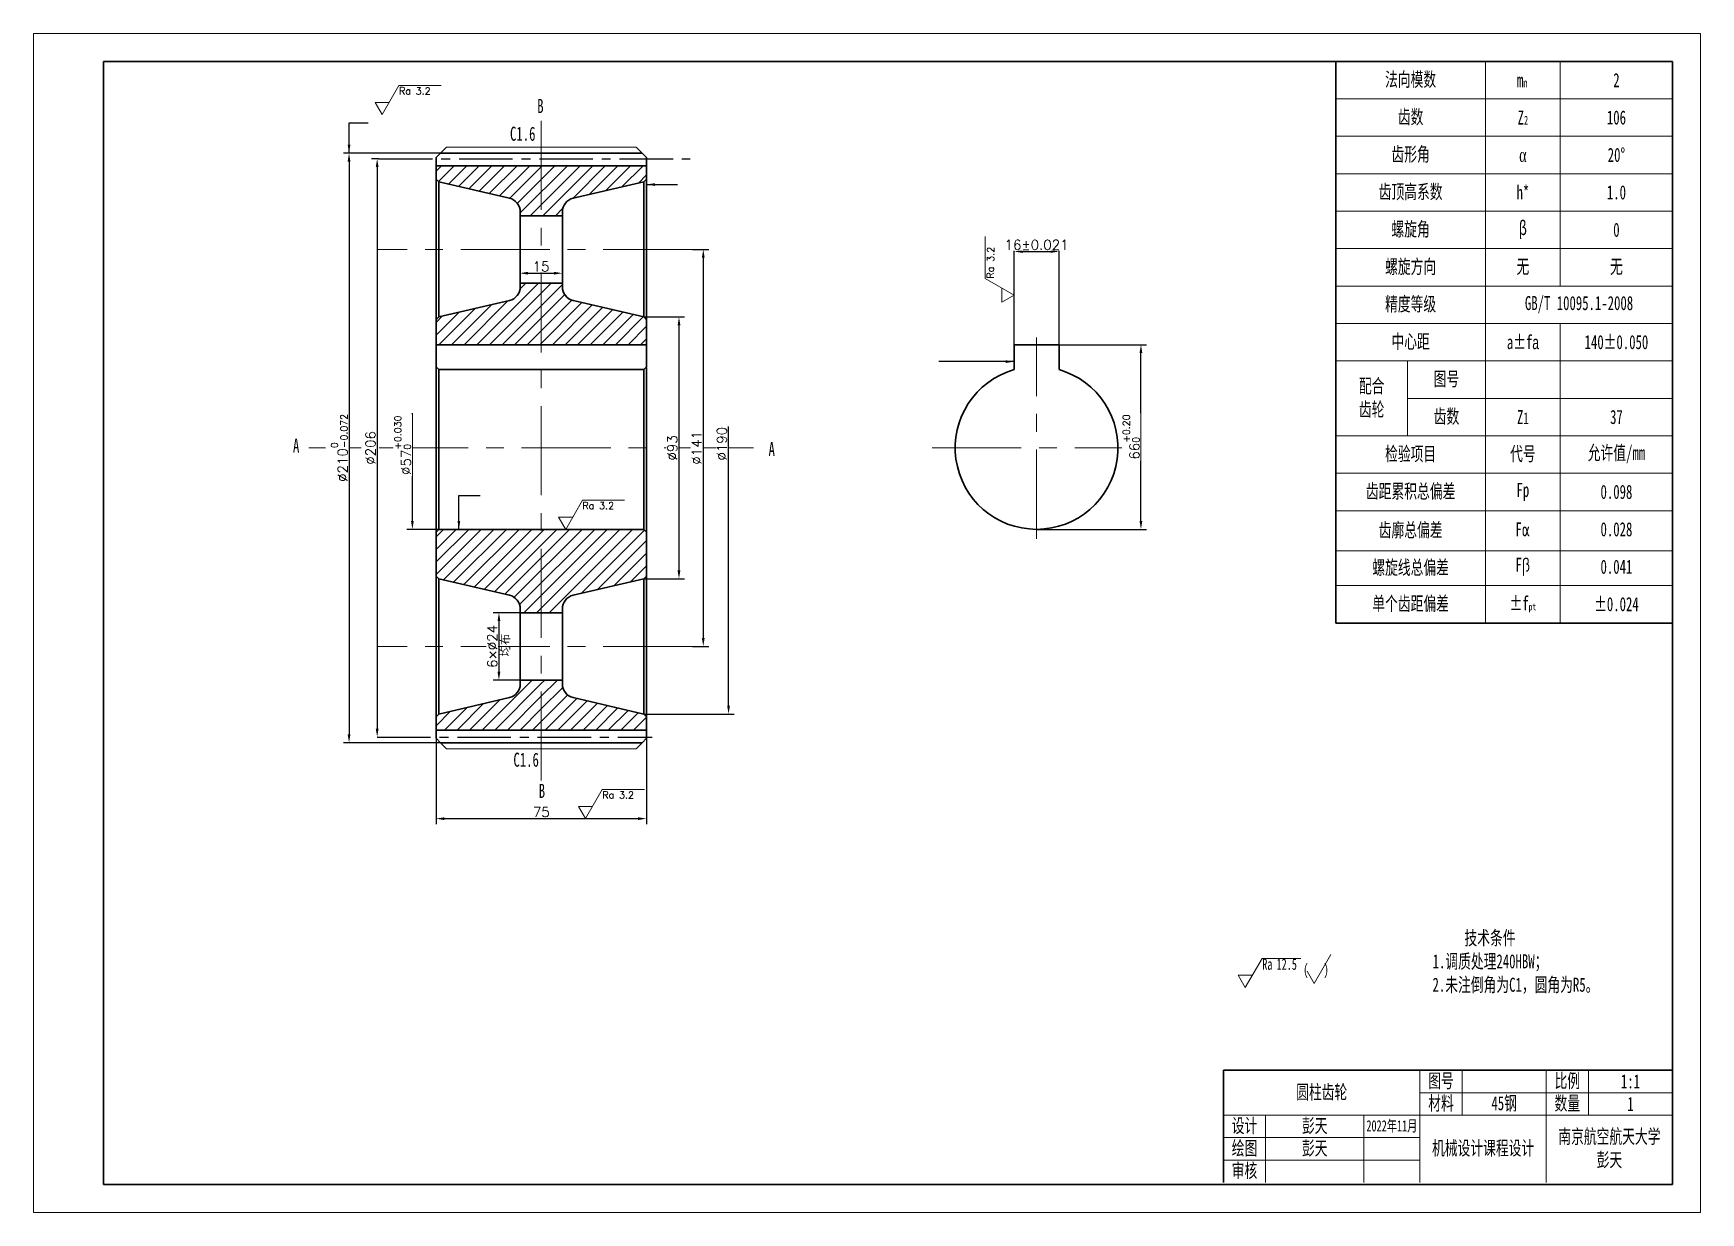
# Model space of a CAD drawing. Header units: millimetres. Extents: x 147 to 741, y 198 to 618.
import ezdxf

# ---------------------------------------------------------------- set-up
doc = ezdxf.new("R2010")
doc.units = ezdxf.units.MM
doc.linetypes.add('CENTER', pattern=[50.8, 31.75, -6.35, 6.35, -6.35])
doc.linetypes.add('CENTER2', pattern=[28.575, 19.05, -3.175, 3.175, -3.175])
for name, color, linetype, lineweight in [('中心线', 7, 'CENTER', 20), ('剖面线', 7, 'Continuous', 20), ('标注线', 3, 'Continuous', 20), ('粗实线', 7, 'Continuous', 30), ('粗实线层', 7, 'Continuous', 30), ('细实线', 7, 'Continuous', 20)]:
    doc.layers.add(name, color=color, linetype=linetype, lineweight=lineweight)
doc.layers.add('齿轮分度圆', color=80, linetype='CENTER2')
doc.styles.get("Standard").update_dxf_attribs({"font": 'txt', "bigfont": 'gbcbig.shx'})
doc.styles.add('国标汉字', font='simfang.ttf', dxfattribs={"width": 0.667})
doc.styles.add('宋体', font='simfang.ttf', dxfattribs={"width": 0.667})
doc.dimstyles.new('副本 线性直径一半', dxfattribs={"dimtxt": 3.5, "dimasz": 3, "dimexe": 2, "dimexo": 0, "dimtad": 1, "dimdec": 0, "dimdsep": 46, "dimtxsty": 'Standard', "dimblk2": 'NONE', "dimsah": 1, "dimcen": 0, "dimse2": 1, "dimsd2": 1, "dimclrd": 3, "dimclre": 3, "dimclrt": 3, "dimadec": 0, "dimazin": 0, "dimtfac": 1, "dimtdec": 0, "dimtix": 1, "dimtmove": 0, "dimatfit": 3, "dimfxl": 1, "dimtfill": 1, "dimarcsym": 1})
doc.dimstyles.new('直线', dxfattribs={"dimtxt": 3.5, "dimasz": 3, "dimexe": 2, "dimexo": 0, "dimtad": 1, "dimdec": 0, "dimdsep": 46, "dimtxsty": 'Standard', "dimcen": 0, "dimclrd": 3, "dimclre": 3, "dimclrt": 3, "dimadec": 0, "dimazin": 0, "dimtfac": 1, "dimtdec": 0, "dimtix": 1, "dimtmove": 0, "dimatfit": 3, "dimfxl": 1, "dimtfill": 1, "dimarcsym": 1})
doc.dimstyles.new('线性直径', dxfattribs={"dimtxt": 3.5, "dimasz": 3, "dimexe": 2, "dimexo": 0, "dimtad": 1, "dimdec": 0, "dimdsep": 46, "dimtxsty": 'Standard', "dimcen": 0, "dimclrd": 3, "dimclre": 3, "dimclrt": 3, "dimadec": 0, "dimazin": 0, "dimtfac": 1, "dimtdec": 0, "dimtix": 1, "dimtmove": 0, "dimatfit": 3, "dimfxl": 1, "dimtfill": 1, "dimarcsym": 1})

# ---------------------------------------------------------------- blocks, each defined once
blk = doc.blocks.new('*D1')
at = {"layer": 'Defpoints', "color": 0, "transparency": 16777216}
for p in [(320.05, 540.77), (335.25, 540.77), (335.25, 532.29)]:
    blk.add_point(p, dxfattribs=at)
at = {"layer": '标注线', "color": 3, "lineweight": -2, "transparency": 16777216}
for p, q in [((320.05, 540.77), (320.05, 530.29)), ((335.25, 540.77), (335.25, 530.29)), ((323.05, 532.29), (332.25, 532.29))]:
    blk.add_line(p, q, dxfattribs=at)
at = {"layer": '标注线', "color": 3, "transparency": 16777216}
for points in [[(323.05, 532.79), (323.05, 531.79), (320.05, 532.29)], [(332.25, 532.79), (332.25, 531.79), (335.25, 532.29)]]:
    blk.add_solid(points, dxfattribs=at)
at = {"layer": '标注线', "color": 3, "transparency": 16777216, "insert": (327.65, 534.67), "char_height": 3.5, "attachment_point": 5, "bg_fill": 3, "box_fill_scale": 1.1, "bg_fill_color": 256, "bg_fill_true_color": 13158600, "bg_fill_transparency": 0}
blk.add_mtext('15', dxfattribs=at)
blk = doc.blocks.new('*D2')
at = {"layer": 'Defpoints', "color": 0, "transparency": 16777216}
for p in [(504.19, 506.82), (541.37, 506.82), (504.19, 441.07)]:
    blk.add_point(p, dxfattribs=at)
at = {"layer": '标注线', "color": 3, "lineweight": -2, "transparency": 16777216}
for p, q in [((504.19, 506.82), (543.37, 506.82)), ((541.37, 444.07), (541.37, 503.82)), ((504.19, 441.07), (543.37, 441.07))]:
    blk.add_line(p, q, dxfattribs=at)
at = {"layer": '标注线', "color": 3, "transparency": 16777216}
for points in [[(540.87, 503.82), (541.87, 503.82), (541.37, 506.82)], [(540.87, 444.07), (541.87, 444.07), (541.37, 441.07)]]:
    blk.add_solid(points, dxfattribs=at)
at = {"layer": '标注线', "color": 3, "transparency": 16777216, "insert": (537.89, 473.94), "char_height": 3.5, "attachment_point": 5, "rotation": 90, "bg_fill": 3, "box_fill_scale": 1.1, "bg_fill_color": 256, "bg_fill_true_color": 13158600, "bg_fill_transparency": 0}
blk.add_mtext('66{\\H0.7x;\\S+0.20^ 0;}', dxfattribs=at)
blk = doc.blocks.new('*D3')
at = {"layer": 'Defpoints', "color": 0, "transparency": 16777216}
for p in [(290.25, 366.67), (365.25, 366.67), (365.25, 338.03)]:
    blk.add_point(p, dxfattribs=at)
at = {"layer": '标注线', "color": 3, "lineweight": -2, "transparency": 16777216}
for p, q in [((290.25, 366.67), (290.25, 336.03)), ((365.25, 366.67), (365.25, 336.03)), ((293.25, 338.03), (362.25, 338.03))]:
    blk.add_line(p, q, dxfattribs=at)
at = {"layer": '标注线', "color": 3, "transparency": 16777216}
for points in [[(293.25, 338.53), (293.25, 337.53), (290.25, 338.03)], [(362.25, 338.53), (362.25, 337.53), (365.25, 338.03)]]:
    blk.add_solid(points, dxfattribs=at)
at = {"layer": '标注线', "color": 3, "transparency": 16777216, "insert": (327.75, 340.4), "char_height": 3.5, "attachment_point": 5, "bg_fill": 3, "box_fill_scale": 1.1, "bg_fill_color": 256, "bg_fill_true_color": 13158600, "bg_fill_transparency": 0}
blk.add_mtext('75', dxfattribs=at)
blk = doc.blocks.new('*D5')
at = {"layer": 'Defpoints', "color": 0, "transparency": 16777216}
for p in [(281.82, 497.94), (291.25, 497.94), (291.25, 441.07)]:
    blk.add_point(p, dxfattribs=at)
at = {"layer": '标注线', "color": 3, "lineweight": -2, "transparency": 16777216}
for p, q in [((281.82, 444.07), (281.82, 482.39)), ((291.25, 441.07), (279.82, 441.07))]:
    blk.add_line(p, q, dxfattribs=at)
at = {"layer": '标注线', "color": 3, "transparency": 16777216}
blk.add_solid([(281.32, 444.07), (282.32, 444.07), (281.82, 441.07)], dxfattribs=at)
at = {"layer": '标注线', "color": 3, "transparency": 16777216, "insert": (278.34, 471.01), "char_height": 3.5, "attachment_point": 5, "rotation": 90, "bg_fill": 3, "box_fill_scale": 1.1, "bg_fill_color": 256, "bg_fill_true_color": 13158600, "bg_fill_transparency": 0}
blk.add_mtext('%%C57{\\H0.7x;\\S+0.030^ 0;}', dxfattribs=at)
blk = doc.blocks.new('_None')
blk = doc.blocks.new('*D6')
at = {"layer": 'Defpoints', "color": 0, "transparency": 16777216}
for p in [(269.9, 573.07), (269.27, 367.07), (269.27, 367.07)]:
    blk.add_point(p, dxfattribs=at)
at = {"layer": '标注线', "color": 3, "lineweight": -2, "transparency": 16777216}
for p, q in [((269.9, 573.07), (267.27, 573.07)), ((269.27, 570.07), (269.27, 370.07)), ((269.27, 367.07), (271.27, 367.07))]:
    blk.add_line(p, q, dxfattribs=at)
at = {"layer": '标注线', "color": 3, "transparency": 16777216}
for points in [[(268.77, 570.07), (269.77, 570.07), (269.27, 573.07)], [(268.77, 370.07), (269.77, 370.07), (269.27, 367.07)]]:
    blk.add_solid(points, dxfattribs=at)
at = {"layer": '标注线', "color": 3, "transparency": 16777216, "insert": (266.9, 470.07), "char_height": 3.5, "attachment_point": 5, "rotation": 90, "bg_fill": 3, "box_fill_scale": 1.1, "bg_fill_color": 256, "bg_fill_true_color": 13158600, "bg_fill_transparency": 0}
blk.add_mtext('%%C206', dxfattribs=at)
blk = doc.blocks.new('*D7')
at = {"layer": 'Defpoints', "color": 0, "transparency": 16777216}
for p in [(291.85, 575.07), (259.25, 365.07), (291.85, 365.07)]:
    blk.add_point(p, dxfattribs=at)
at = {"layer": '标注线', "color": 3, "lineweight": -2, "transparency": 16777216}
for p, q in [((291.85, 575.07), (257.25, 575.07)), ((259.25, 572.07), (259.25, 368.07)), ((291.85, 365.07), (257.25, 365.07))]:
    blk.add_line(p, q, dxfattribs=at)
at = {"layer": '标注线', "color": 3, "transparency": 16777216}
for points in [[(258.75, 572.07), (259.75, 572.07), (259.25, 575.07)], [(258.75, 368.07), (259.75, 368.07), (259.25, 365.07)]]:
    blk.add_solid(points, dxfattribs=at)
at = {"layer": '标注线', "color": 3, "transparency": 16777216, "insert": (255.77, 470.07), "char_height": 3.5, "attachment_point": 5, "rotation": 90, "bg_fill": 3, "box_fill_scale": 1.1, "bg_fill_color": 256, "bg_fill_true_color": 13158600, "bg_fill_transparency": 0}
blk.add_mtext('%%C210{\\H0.7x;\\S0^ -0.072;}', dxfattribs=at)
blk = doc.blocks.new('*D8')
at = {"layer": 'Defpoints', "color": 0, "transparency": 16777216}
for p in [(364.25, 516.7), (364.25, 423.44), (376.8, 423.44)]:
    blk.add_point(p, dxfattribs=at)
at = {"layer": '标注线', "color": 3, "lineweight": -2, "transparency": 16777216}
for p, q in [((364.25, 516.7), (378.8, 516.7)), ((376.8, 513.7), (376.8, 426.44)), ((364.25, 423.44), (378.8, 423.44))]:
    blk.add_line(p, q, dxfattribs=at)
at = {"layer": '标注线', "color": 3, "transparency": 16777216}
for points in [[(376.3, 513.7), (377.3, 513.7), (376.8, 516.7)], [(376.3, 426.44), (377.3, 426.44), (376.8, 423.44)]]:
    blk.add_solid(points, dxfattribs=at)
at = {"layer": '标注线', "color": 3, "transparency": 16777216, "insert": (374.42, 470.07), "char_height": 3.5, "attachment_point": 5, "rotation": 90, "bg_fill": 3, "box_fill_scale": 1.1, "bg_fill_color": 256, "bg_fill_true_color": 13158600, "bg_fill_transparency": 0}
blk.add_mtext('%%C93', dxfattribs=at)
blk = doc.blocks.new('*D9')
at = {"layer": 'Defpoints', "color": 0, "transparency": 16777216}
for p in [(381.57, 540.77), (381.57, 399.37), (385.45, 399.37)]:
    blk.add_point(p, dxfattribs=at)
at = {"layer": '标注线', "color": 3, "lineweight": -2, "transparency": 16777216}
for p, q in [((381.57, 540.77), (387.45, 540.77)), ((385.45, 537.77), (385.45, 402.37)), ((381.57, 399.37), (387.45, 399.37))]:
    blk.add_line(p, q, dxfattribs=at)
at = {"layer": '标注线', "color": 3, "transparency": 16777216}
for points in [[(384.95, 537.77), (385.95, 537.77), (385.45, 540.77)], [(384.95, 402.37), (385.95, 402.37), (385.45, 399.37)]]:
    blk.add_solid(points, dxfattribs=at)
at = {"layer": '标注线', "color": 3, "transparency": 16777216, "insert": (383.08, 470.07), "char_height": 3.5, "attachment_point": 5, "rotation": 90, "bg_fill": 3, "box_fill_scale": 1.1, "bg_fill_color": 256, "bg_fill_true_color": 13158600, "bg_fill_transparency": 0}
blk.add_mtext('%%C141', dxfattribs=at)
blk = doc.blocks.new('*D10')
at = {"layer": 'Defpoints', "color": 0, "transparency": 16777216}
for p in [(364.25, 564.84), (394.45, 564.84), (364.25, 375.3)]:
    blk.add_point(p, dxfattribs=at)
at = {"layer": '标注线', "color": 3, "lineweight": -2, "transparency": 16777216}
for p, q in [((394.45, 378.3), (394.45, 477.74)), ((364.25, 375.3), (396.45, 375.3))]:
    blk.add_line(p, q, dxfattribs=at)
at = {"layer": '标注线', "color": 3, "transparency": 16777216}
blk.add_solid([(393.95, 378.3), (394.95, 378.3), (394.45, 375.3)], dxfattribs=at)
at = {"layer": '标注线', "color": 3, "transparency": 16777216, "insert": (392.08, 471.57), "char_height": 3.5, "attachment_point": 5, "rotation": 90, "bg_fill": 3, "box_fill_scale": 1.1, "bg_fill_color": 256, "bg_fill_true_color": 13158600, "bg_fill_transparency": 0}
blk.add_mtext('%%C190', dxfattribs=at)
blk = doc.blocks.new('*D11')
at = {"layer": 'Defpoints', "color": 0, "transparency": 16777216}
for p in [(320.25, 411.37), (312.65, 387.37), (320.25, 387.37)]:
    blk.add_point(p, dxfattribs=at)
at = {"layer": '标注线', "color": 3, "lineweight": -2, "transparency": 16777216}
for p, q in [((320.25, 411.37), (310.65, 411.37)), ((312.65, 408.37), (312.65, 390.37)), ((320.25, 387.37), (310.65, 387.37))]:
    blk.add_line(p, q, dxfattribs=at)
at = {"layer": '标注线', "color": 3, "transparency": 16777216}
for points in [[(312.15, 408.37), (313.15, 408.37), (312.65, 411.37)], [(312.15, 390.37), (313.15, 390.37), (312.65, 387.37)]]:
    blk.add_solid(points, dxfattribs=at)
at = {"layer": '标注线', "color": 3, "transparency": 16777216, "insert": (310.27, 399.37), "char_height": 3.5, "attachment_point": 5, "rotation": 90, "bg_fill": 3, "box_fill_scale": 1.1, "bg_fill_color": 256, "bg_fill_true_color": 13158600, "bg_fill_transparency": 0}
blk.add_mtext('6×%%C24', dxfattribs=at)
blk = doc.blocks.new('*D12')
at = {"layer": 'Defpoints', "color": 0, "transparency": 16777216}
for p in [(496.19, 506.82), (512.19, 506.82)]:
    blk.add_point(p, dxfattribs=at)
at = {"layer": '标注线', "color": 3, "lineweight": -2, "transparency": 16777216}
for p, q in [((496.19, 506.82), (496.19, 542.02)), ((512.19, 506.82), (512.19, 542.02)), ((499.19, 540.02), (509.19, 540.02))]:
    blk.add_line(p, q, dxfattribs=at)
at = {"layer": '标注线', "color": 3, "transparency": 16777216}
for points in [[(499.19, 540.52), (499.19, 539.52), (496.19, 540.02)], [(509.19, 540.52), (509.19, 539.52), (512.19, 540.02)]]:
    blk.add_solid(points, dxfattribs=at)
at = {"layer": '标注线', "color": 3, "transparency": 16777216, "insert": (504.19, 542.4), "char_height": 3.5, "attachment_point": 5, "bg_fill": 3, "box_fill_scale": 1.1, "bg_fill_color": 256, "bg_fill_true_color": 13158600, "bg_fill_transparency": 0}
blk.add_mtext('16±0.021', dxfattribs=at)
at = {"layer": 'Defpoints', "color": 0, "transparency": 16777216}
blk.add_point((512.19, 540.02), dxfattribs=at)
blk = doc.blocks.new('粗糙度')
at = {"layer": '标注线'}
for p, q in [((5.96, 10.33), (0, 0)), ((5.96, 10.33), (20.96, 10.33)), ((-2.5, 4.33), (2.5, 4.33)), ((0, 0), (-2.5, 4.33))]:
    blk.add_line(p, q, dxfattribs=at)
at = {"layer": '标注线', "insert": (5.96, 9.68), "char_height": 2.5, "width": 9.6156, "attachment_point": 1}
blk.add_mtext('Ra', dxfattribs=at)

msp = doc.modelspace()

# ---------------------------------------------------------------- hatches: boundary and pattern name
at = {"layer": '剖面线'}
h = msp.add_hatch(dxfattribs=at)
h.set_pattern_fill('ANSI31', color=256)
h.paths.add_polyline_path([(327.75, 570.57), (290.25, 570.57), (290.25, 569.07), (290.25, 565.84), (291.25, 564.84), (316.38, 559, -0.348876), (320.25, 554.13), (320.25, 552.77), (327.75, 552.77)])
h.paths.add_polyline_path([(364.25, 564.84), (365.25, 565.84), (365.25, 570.57), (327.75, 570.57), (327.75, 552.77), (335.25, 552.77), (335.25, 554.13, -0.348876), (339.12, 559)])
h.paths.add_polyline_path([(364.25, 516.7), (339.12, 522.54, -0.348876), (335.25, 527.41), (335.25, 528.77), (327.75, 528.77), (327.75, 506.82), (365.25, 506.82), (365.25, 515.7)])
h.paths.add_polyline_path([(327.75, 528.77), (320.25, 528.77), (320.25, 527.41, -0.348876), (316.38, 522.54), (291.25, 516.7), (290.25, 515.7), (290.25, 506.82), (327.75, 506.82)])
h.paths.add_polyline_path([(327.75, 441.07), (291.25, 441.07), (290.25, 440.07), (290.25, 424.44), (291.25, 423.44), (316.38, 417.6, -0.348876), (320.25, 412.73), (320.25, 411.37), (327.75, 411.37)])
h.paths.add_polyline_path([(365.25, 440.07), (364.25, 441.07), (327.75, 441.07), (327.75, 411.37), (335.25, 411.37), (335.25, 412.73, -0.348876), (339.12, 417.6), (364.25, 423.44), (365.25, 424.44)])
h = msp.add_hatch(dxfattribs=at)
h.set_pattern_fill('ANSI31', color=256)
h.paths.add_polyline_path([(327.75, 387.37), (320.25, 387.37), (320.25, 386.01, -0.348876), (316.38, 381.14), (291.25, 375.3), (290.25, 374.3), (290.25, 369.57), (327.75, 369.57)])
h = msp.add_hatch(dxfattribs=at)
h.set_pattern_fill('ANSI31', color=256)
h.paths.add_polyline_path([(365.25, 374.3), (364.25, 375.3), (339.12, 381.14, -0.348876), (335.25, 386.01), (335.25, 387.37), (327.75, 387.37), (327.75, 369.57), (365.25, 369.57)])

# ---------------------------------------------------------------- linework, layer by layer
at = {"layer": '中心线'}
for p, q in [((327.75, 351.62), (327.75, 586.94)), ((381.57, 540.77), (269.64, 540.77)), ((504.19, 437.73), (504.19, 509.44)), ((403.3, 470.07), (244.95, 470.07)), ((467, 470.07), (541.37, 470.07)), ((365.25, 440.07), (365.25, 369.57)), ((381.57, 399.37), (269.64, 399.37))]:
    msp.add_line(p, q, dxfattribs=at)
at = {"layer": '剖面线', "color": 0, "lineweight": 30}
for p, q in [((290.25, 366.67), (291.85, 365.07)), ((363.65, 365.07), (365.25, 366.67))]:
    msp.add_line(p, q, dxfattribs=at)
at = {"layer": '标注线', "color": 0}
for p, q in [((730.78, 607.71), (625.27, 607.71)), ((730.78, 607.71), (644.49, 607.71)), ((644.49, 607.71), (675.65, 607.71)), ((644.49, 607.71), (682.72, 607.71)), ((664.11, 407.71), (664.11, 607.71)), ((682.72, 607.71), (730.78, 607.71)), ((690.78, 527.71), (690.78, 607.71)), ((730.78, 607.71), (730.78, 591.75)), ((610.78, 594.38), (730.78, 594.38)), ((610.78, 594.38), (610.78, 407.71)), ((730.78, 599.77), (730.78, 591.75)), ((730.78, 582.75), (730.78, 573.36)), ((730.78, 582.75), (730.78, 555.41)), ((610.78, 581.04), (730.78, 581.04)), ((610.78, 567.71), (730.78, 567.71)), ((730.78, 564.49), (730.78, 555.41)), ((610.78, 554.38), (730.78, 554.38)), ((610.78, 541.05), (730.78, 541.05)), ((610.78, 527.71), (730.78, 527.71)), ((610.78, 514.38), (730.78, 514.38)), ((690.78, 407.71), (690.78, 514.38)), ((610.78, 501.05), (730.78, 501.05)), ((636.37, 501.05), (636.37, 474.38)), ((636.37, 487.71), (730.78, 487.71)), ((610.78, 474.38), (730.78, 474.38)), ((610.78, 461.05), (730.78, 461.05)), ((610.78, 447.71), (730.78, 447.71)), ((664.11, 447.71), (730.78, 447.71)), ((610.78, 433.42), (730.78, 433.42)), ((610.78, 421.05), (730.78, 421.05)), ((584.53, 288.28), (578.56, 277.95)), ((584.53, 288.28), (598.32, 288.28)), ((609.01, 289.69), (603.05, 279.36)), ((576.06, 282.28), (581.06, 282.28)), ((578.56, 277.95), (576.06, 282.28)), ((603.05, 279.36), (600.55, 283.69)), ((640.78, 248.42), (640.78, 208.42)), ((655.78, 248.42), (655.78, 232.42)), ((685.78, 248.42), (685.78, 208.42)), ((700.78, 248.42), (700.78, 232.42)), ((730.78, 207.71), (730.78, 247.71)), ((730.78, 240.42), (640.78, 240.42)), ((730.78, 232.42), (570.78, 232.42)), ((585.78, 232.42), (585.78, 208.42)), ((620.78, 232.42), (620.78, 208.42)), ((570.78, 224.42), (640.78, 224.42)), ((570.78, 216.42), (640.78, 216.42))]:
    msp.add_line(p, q, dxfattribs=at)
at = {"layer": '标注线', "color": 3}
msp.add_line((361.53, 577.19), (363.65, 575.07), dxfattribs=at)
at = {"layer": '粗实线'}
for p, q in [((171.78, 207.71), (171.78, 607.71)), ((171.78, 607.71), (730.78, 607.71)), ((730.78, 607.71), (730.78, 207.71)), ((291.25, 564.84), (290.25, 565.84)), ((364.25, 564.84), (365.25, 565.84)), ((291.25, 516.7), (290.25, 515.7)), ((364.25, 516.7), (365.25, 515.7)), ((365.25, 506.82), (290.25, 506.82)), ((496.19, 497.94), (496.19, 506.82)), ((496.19, 506.82), (512.19, 506.82)), ((512.19, 506.82), (512.19, 497.94)), ((290.25, 498.94), (291.25, 497.94)), ((364.25, 497.94), (291.25, 497.94)), ((291.25, 497.94), (291.25, 441.07)), ((365.25, 498.94), (364.25, 497.94)), ((364.25, 497.94), (364.25, 441.07)), ((364.25, 441.07), (365.25, 440.07)), ((291.25, 423.44), (290.25, 424.44)), ((364.25, 423.44), (365.25, 424.44)), ((291.25, 375.3), (290.25, 374.3)), ((364.25, 375.3), (365.25, 374.3)), ((365.25, 369.57), (290.25, 369.57)), ((730.78, 207.71), (171.78, 207.71))]:
    msp.add_line(p, q, dxfattribs=at)
at = {"layer": '粗实线', "color": 0}
for p, q in [((610.78, 607.71), (610.78, 407.71)), ((291.25, 536.37), (291.25, 564.84)), ((364.25, 536.37), (364.25, 564.84)), ((291.25, 536.37), (291.23, 516.7)), ((364.25, 536.37), (364.25, 516.7)), ((290.25, 498.94), (290.25, 500.07)), ((291.25, 403.77), (291.23, 423.44)), ((364.25, 403.77), (364.25, 423.44)), ((610.78, 407.71), (730.78, 407.71)), ((291.25, 403.77), (291.25, 375.3)), ((364.25, 403.77), (364.25, 375.3)), ((570.78, 208.42), (570.78, 248.42)), ((570.78, 248.42), (730.78, 248.42))]:
    msp.add_line(p, q, dxfattribs=at)
at = {"layer": '粗实线', "lineweight": 30}
msp.add_line((290.25, 440.07), (291.25, 441.07), dxfattribs=at)
at = {"layer": '粗实线'}
msp.add_arc((504.19, 470.07), 29, 106.01339, 73.98661, dxfattribs=at)
at = {"layer": '粗实线层', "color": 0, "lineweight": 30}
for p, q in [((290.25, 573.07), (290.25, 440.07)), ((365.25, 573.07), (365.25, 498.94)), ((365.25, 366.67), (365.25, 498.74)), ((290.25, 366.67), (290.25, 440.07))]:
    msp.add_line(p, q, dxfattribs=at)
at = {"layer": '细实线'}
for p, q in [((740.78, 617.71), (146.78, 617.71)), ((146.78, 617.71), (146.78, 197.71)), ((740.78, 197.71), (740.78, 617.71)), ((146.78, 197.71), (740.78, 197.71))]:
    msp.add_line(p, q, dxfattribs=at)
at = {"layer": '细实线', "color": 0, "lineweight": 30}
for p, q in [((290.25, 573.47), (291.85, 575.07)), ((290.25, 573.47), (290.25, 569.07)), ((327.75, 570.57), (290.25, 570.57)), ((327.75, 575.07), (291.85, 575.07)), ((327.75, 575.07), (363.65, 575.07)), ((327.75, 570.57), (365.25, 570.57)), ((363.65, 575.07), (365.25, 573.47)), ((365.25, 573.47), (365.25, 569.07)), ((291.23, 564.84), (316.38, 559)), ((364.28, 564.84), (339.12, 559)), ((320.25, 554.13), (320.25, 540.77)), ((327.75, 552.77), (320.25, 552.77)), ((327.75, 552.77), (335.25, 552.77)), ((335.25, 554.13), (335.25, 540.77)), ((320.25, 527.41), (320.25, 540.77)), ((335.25, 527.41), (335.25, 540.77)), ((327.75, 528.77), (320.25, 528.77)), ((327.75, 528.77), (335.25, 528.77)), ((291.23, 516.7), (316.38, 522.54)), ((364.28, 516.7), (339.12, 522.54)), ((327.75, 441.07), (291.25, 441.07)), ((327.75, 441.07), (364.25, 441.07)), ((291.23, 423.44), (316.38, 417.6)), ((364.28, 423.44), (339.12, 417.6)), ((320.25, 412.73), (320.25, 399.37)), ((327.75, 411.37), (320.25, 411.37)), ((327.75, 411.37), (335.25, 411.37)), ((335.25, 412.73), (335.25, 399.37)), ((320.25, 386.01), (320.25, 399.37)), ((335.25, 386.01), (335.25, 399.37)), ((327.75, 387.37), (320.25, 387.37)), ((327.75, 387.37), (335.25, 387.37)), ((291.23, 375.3), (316.38, 381.14)), ((364.25, 375.3), (339.12, 381.14)), ((327.75, 365.07), (291.85, 365.07)), ((327.75, 365.07), (363.65, 365.07))]:
    msp.add_line(p, q, dxfattribs=at)
at = {"layer": '细实线', "color": 0}
msp.add_line((291.25, 441.07), (280.25, 441.07), dxfattribs=at)
at = {"layer": '细实线', "color": 0, "lineweight": 30}
for centre, start, end in [((315.25, 554.13), 0, 76.93068), ((340.25, 554.13), 103.06932, 180), ((315.25, 527.41), 283.06932, 0), ((340.25, 527.41), 180, 256.93068), ((315.25, 412.73), 0, 76.93068), ((340.25, 412.73), 103.06932, 180), ((315.25, 386.01), 283.06932, 0), ((340.25, 386.01), 180, 256.93068)]:
    msp.add_arc(centre, 5, start, end, dxfattribs=at)
at = {"layer": '齿轮分度圆', "color": 0, "lineweight": -3}
for p, q in [((269.9, 573.07), (380.79, 573.07)), ((269.27, 367.07), (367.25, 367.07))]:
    msp.add_line(p, q, dxfattribs=at)

# ---------------------------------------------------------------- block references
at = {"layer": '标注线'}
for p in [(271.07, 588.81), (336.43, 441.07)]:
    msp.add_blockref('粗糙度', p, dxfattribs=at)

# ---------------------------------------------------------------- texts
at = {"layer": '标注线', "color": 0, "attachment_point": 5, "style": '宋体'}
for s, insert, char_height, width in [('法向模数', (637.45, 601.04), 5, 83.161), ('m{\\H0.625x;n}', (677.19, 601.04), 5, 83.161), ('2', (710.78, 601.04), 5, 83.161), ('齿数', (637.45, 587.71), 5, 83.161), ('Z{\\H0.625x;2}', (677.45, 587.71), 5, 83.161), ('106', (710.78, 587.71), 5, 83.161), ('齿形角', (637.45, 574.38), 5, 83.161), ('20%%D', (710.78, 574.38), 5, 83.161), ('{\\fBatang|b0|i0|c129|p18;α}', (677.45, 574.38), 5, 83.161), ('齿顶高系数', (637.45, 561.04), 5, 83.161), ('h*', (677.45, 561.04), 5, 83.161), ('1.0', (710.78, 561.04), 5, 83.161), ('螺旋角', (637.45, 547.71), 5, 83.161), ('{\\fSimSun|b0|i0|c134|p2;β}', (677.45, 547.71), 5, 83.161), ('0', (710.78, 547.71), 5, 83.161), ('螺旋方向', (637.45, 534.38), 5, 83.161), ('无', (677.45, 534.38), 5, 83.161), ('无', (710.78, 534.38), 5, 83.161), ('精度等级', (637.45, 521.05), 5, 83.161), ('GB/T 10095.1-2008', (697.45, 521.05), 5, 83.161), ('中心距', (637.45, 507.71), 5, 83.161), ('a%%Pf{\\fBerlin Sans FB|b0|i0|c0|p34;\\H0.9583x;a}', (677.45, 507.71), 5, 83.161), ('140%%P0.050', (710.78, 507.71), 5, 83.161), ('配合\\P齿轮', (623.57, 487.71), 5, 83.161), ('图号', (650.24, 494.38), 5, 83.161), ('齿数', (650.24, 481.05), 5, 83.161), ('Z{\\Ftxt|c0;\\H0.8333x;1}', (677.45, 481.05), 5, 83.161), ('37', (710.78, 481.05), 5, 83.161), ('检验项目', (637.45, 467.71), 5, 83.161), ('代号', (677.45, 467.71), 5, 83.161), ('允许值/mm', (710.78, 467.71), 5, 83.161), ('Fp', (677.45, 454.38), 5, 83.161), ('0.098', (710.78, 454.38), 5, 83.161), ('F{\\Ftxt,gbcbig|c134;α}', (677.45, 441.05), 5, 83.161), ('0.028', (710.78, 441.05), 5, 83.161), ('F{\\Ftxt,gbcbig|c134;\\C0;β}', (677.45, 427.71), 5, 83.161), ('0.041', (710.78, 427.71), 5, 83.161), ('%%Pf{\\H0.5x;pt}', (677.45, 414.38), 5, 83.161), ('%%P0.024', (710.78, 414.38), 5, 83.161), ('技术条件\\P1.调质处理240HBW；\\P        2.未注倒角为C1，圆角为R5。', (665.74, 286.86), 5, 83.161), ('Ra', (586.42, 286.17), 4, 53.3328), ('12.5', (593.31, 286.17), 4, 53.3328), ('(   )', (603.74, 283.74), 4, 53.3328), ('圆柱齿轮', (605.78, 240.42), 5, 83.161), ('图号', (648.28, 244.42), 5, 83.161), ('比例', (693.28, 244.42), 5, 83.161), ('{\\fSimSun|b0|i0|c134|p2;1:1}', (715.78, 244.42), 5, 83.161), ('材料', (648.28, 236.42), 5, 83.161), ('45钢', (670.78, 236.42), 5, 83.161), ('数量', (693.28, 236.42), 5, 83.161), ('{\\fSimSun|b0|i0|c134|p2;1}', (715.78, 236.42), 5, 83.161), ('设计', (578.28, 228.42), 5, 83.161), ('2022年11月', (630.78, 228.42), 4, 53.3328), ('南京航空航天大学\\P彭天', (708.28, 220.42), 5, 83.161), ('绘图', (578.28, 220.42), 5, 83.161), ('机械设计课程设计', (663.28, 220.42), 5, 83.161), ('审核', (578.28, 212.42), 5, 83.161)]:
    msp.add_mtext(s, dxfattribs=dict(at, insert=insert, char_height=char_height, width=width))
at = {"layer": '标注线', "char_height": 2.5, "width": 7.3442, "attachment_point": 1}
for insert in [(282.98, 598.45), (348.34, 450.7)]:
    msp.add_mtext('3.2', dxfattribs=dict(at, insert=insert))
at = {"layer": '标注线', "color": 0, "char_height": 5}
for s, width, insert, attachment_point, style in [('{\\C256;B}', 10.707, (326.28, 594.34), 1, '宋体'), ('{\\C3;C1.6}', 6.9658, (316.59, 584.47), 1, '国标汉字'), ('{\\C3;A}', 11.3037, (239.27, 473.41), 1, '宋体'), ('{\\C3;A}', 11.3037, (410.97, 472.15), 3, '宋体'), ('\\pxqc;齿距累积总偏差', 53.3328, (637.45, 454.38), 5, '宋体'), ('齿廓总偏差', 53.3328, (637.45, 440.57), 5, '宋体'), ('螺旋线总偏差', 53.3328, (637.45, 427.23), 5, '宋体'), ('单个齿距偏差', 53.3328, (637.45, 414.38), 5, '宋体'), ('彭天', 35, (603.28, 228.42), 5, '宋体'), ('彭天', 35, (603.28, 220.42), 5, '宋体')]:
    msp.add_mtext_dynamic_manual_height_columns(s, width=width, gutter_width=12.5, heights=[0], dxfattribs=dict(at, insert=insert, attachment_point=attachment_point, style=style))
at = {"layer": '标注线', "insert": (486.55, 536.33), "char_height": 2.5, "width": 7.3442, "attachment_point": 1, "rotation": 90}
msp.add_mtext('3.2', dxfattribs=at)

# ---------------------------------------------------------------- leaders
at = {"layer": '标注线', "color": 0}
for points in [[(496.19, 500.8), (469.34, 500.8)], [(298.38, 441.07), (298.38, 453.08), (305.94, 453.08)]]:
    msp.add_leader(points, dimstyle='直线', override={"dimgap": 0.625, "dimtad": 0}, dxfattribs=at)

# ---------------------------------------------------------------- next in the draw order: dimensions: what is measured, and where the dimension line sits
for base, p1, p2, picture, middle in [((269.27, 367.07), (269.9, 573.07), (269.27, 367.07), '*D6', (266.9, 470.07)), ((376.8, 423.44), (364.25, 516.7), (364.25, 423.44), '*D8', (374.42, 470.07))]:
    dim = msp.add_linear_dim(base=base, p1=p1, p2=p2, angle=90, dimstyle='线性直径', override={"dimpost": '%%C<>'}, dxfattribs=at)
    dim.commit()
    dim.dimension.update_dxf_attribs({"geometry": picture, "text_midpoint": middle})
for base, p1, p2, picture, middle in [((335.25, 532.29), (320.05, 540.77), (335.25, 540.77), '*D1', (327.65, 534.67)), ((365.25, 338.03), (290.25, 366.67), (365.25, 366.67), '*D3', (327.75, 340.4))]:
    dim = msp.add_linear_dim(base=base, p1=p1, p2=p2, dimstyle='直线', dxfattribs=at)
    dim.commit()
    dim.dimension.update_dxf_attribs({"geometry": picture, "text_midpoint": middle})
dim = msp.add_linear_dim(base=(541.37, 506.82), p1=(504.19, 441.07), p2=(504.19, 506.82), angle=90, text='<>{\\H0.7x;\\S+0.20^ 0;}', dimstyle='直线', dxfattribs=at)
dim.commit()
dim.dimension.update_dxf_attribs({"geometry": '*D2', "text_midpoint": (541.37, 473.94), "dimtype": 160})
for base, p1, p2, text, dimstyle, picture, middle in [((281.82, 497.94), (291.25, 441.07), (291.25, 497.94), '<>{\\H0.7x;\\S+0.030^ 0;}', '副本 线性直径一半', '*D5', (278.34, 471.01)), ((312.65, 387.37), (320.25, 411.37), (320.25, 387.37), '6×<>', '线性直径', '*D11', (310.27, 399.37))]:
    dim = msp.add_linear_dim(base=base, p1=p1, p2=p2, angle=90, text=text, dimstyle=dimstyle, override={"dimpost": '%%C<>'}, dxfattribs=at)
    dim.commit()
    dim.dimension.update_dxf_attribs({"geometry": picture, "text_midpoint": middle})

# ---------------------------------------------------------------- next in the draw order: linework, layer by layer
at = {"layer": '标注线', "color": 3}
msp.add_line((361.53, 362.95), (363.65, 365.07), dxfattribs=at)

# ---------------------------------------------------------------- next in the draw order: block references
at = {"layer": '标注线'}
msp.add_blockref('粗糙度', (343.51, 338.03), dxfattribs=at)

# ---------------------------------------------------------------- next in the draw order: texts
at = {"layer": '标注线', "color": 0, "insert": (313.36, 395.73), "char_height": 3, "attachment_point": 1, "rotation": 90}
msp.add_mtext_dynamic_manual_height_columns('{\\fFangSong|b0|i0|c134|p49;\\C3;均布}', width=13.0595, gutter_width=12.5, heights=[0], dxfattribs=at)
at = {"layer": '标注线', "color": 0, "char_height": 5}
for s, width, heights, insert, attachment_point, style in [('{\\C3;C1.6}', 6.7938, [3.35], (317.81, 356.45), 7, '国标汉字'), ('{\\C256;B}', 10.707, [0], (329.09, 350.41), 3, '宋体')]:
    msp.add_mtext_dynamic_manual_height_columns(s, width=width, gutter_width=12.5, heights=heights, dxfattribs=dict(at, insert=insert, attachment_point=attachment_point, style=style))
at = {"layer": '标注线', "insert": (355.42, 347.66), "char_height": 2.5, "width": 7.3442, "attachment_point": 1}
msp.add_mtext('3.2', dxfattribs=at)

# ---------------------------------------------------------------- next in the draw order: dimensions: what is measured, and where the dimension line sits
at = {"layer": '标注线', "color": 0}
dim = msp.add_linear_dim(base=(259.25, 365.07), p1=(291.85, 575.07), p2=(291.85, 365.07), angle=90, text='<>{\\H0.7x;\\S0^ -0.072;}', dimstyle='线性直径', override={"dimpost": '%%C<>'}, dxfattribs=at)
dim.commit()
dim.dimension.update_dxf_attribs({"geometry": '*D7', "text_midpoint": (255.77, 470.07)})
dim = msp.add_linear_dim(base=(385.45, 399.37), p1=(381.57, 540.77), p2=(381.57, 399.37), angle=90, dimstyle='线性直径', override={"dimpost": '%%C<>'}, dxfattribs=at)
dim.commit()
dim.dimension.update_dxf_attribs({"geometry": '*D9', "text_midpoint": (383.08, 470.07)})
dim = msp.add_linear_dim(base=(512.19, 540.02), p1=(496.19, 506.82), p2=(512.19, 506.82), text='<>±0.021', dimstyle='直线', dxfattribs=at)
dim.commit()
dim.dimension.update_dxf_attribs({"geometry": '*D12', "text_midpoint": (504.19, 540.02), "dimtype": 160})

# ---------------------------------------------------------------- next in the draw order: linework, layer by layer
at = {"layer": '标注线', "color": 3}
for p, q in [((291.85, 575.07), (293.97, 577.19)), ((293.97, 577.19), (361.53, 577.19)), ((291.85, 365.07), (293.97, 362.95)), ((293.97, 362.95), (361.53, 362.95))]:
    msp.add_line(p, q, dxfattribs=at)

# ---------------------------------------------------------------- next in the draw order: block references
at = {"layer": '标注线', "rotation": 90}
msp.add_blockref('粗糙度', (496.19, 524.42), dxfattribs=at)

# ---------------------------------------------------------------- next in the draw order: dimensions: what is measured, and where the dimension line sits
at = {"layer": '标注线', "color": 0}
dim = msp.add_linear_dim(base=(394.45, 564.84), p1=(364.25, 375.3), p2=(364.25, 564.84), angle=90, dimstyle='副本 线性直径一半', override={"dimpost": '%%C<>'}, dxfattribs=at)
dim.commit()
dim.dimension.update_dxf_attribs({"geometry": '*D10', "text_midpoint": (392.08, 471.57)})

# ---------------------------------------------------------------- next in the draw order: leaders
msp.add_leader([(259.25, 575.07), (259.25, 585.81), (266.01, 585.81)], dimstyle='直线', override={"dimgap": 0.625, "dimtad": 0}, dxfattribs=at)

# ---------------------------------------------------------------- next in the draw order: leaders
msp.add_leader([(365.25, 563.87), (376.3, 563.87)], dimstyle='直线', override={"dimgap": 0.625, "dimtad": 0}, dxfattribs=at)

doc.saveas('drawing.dxf')
